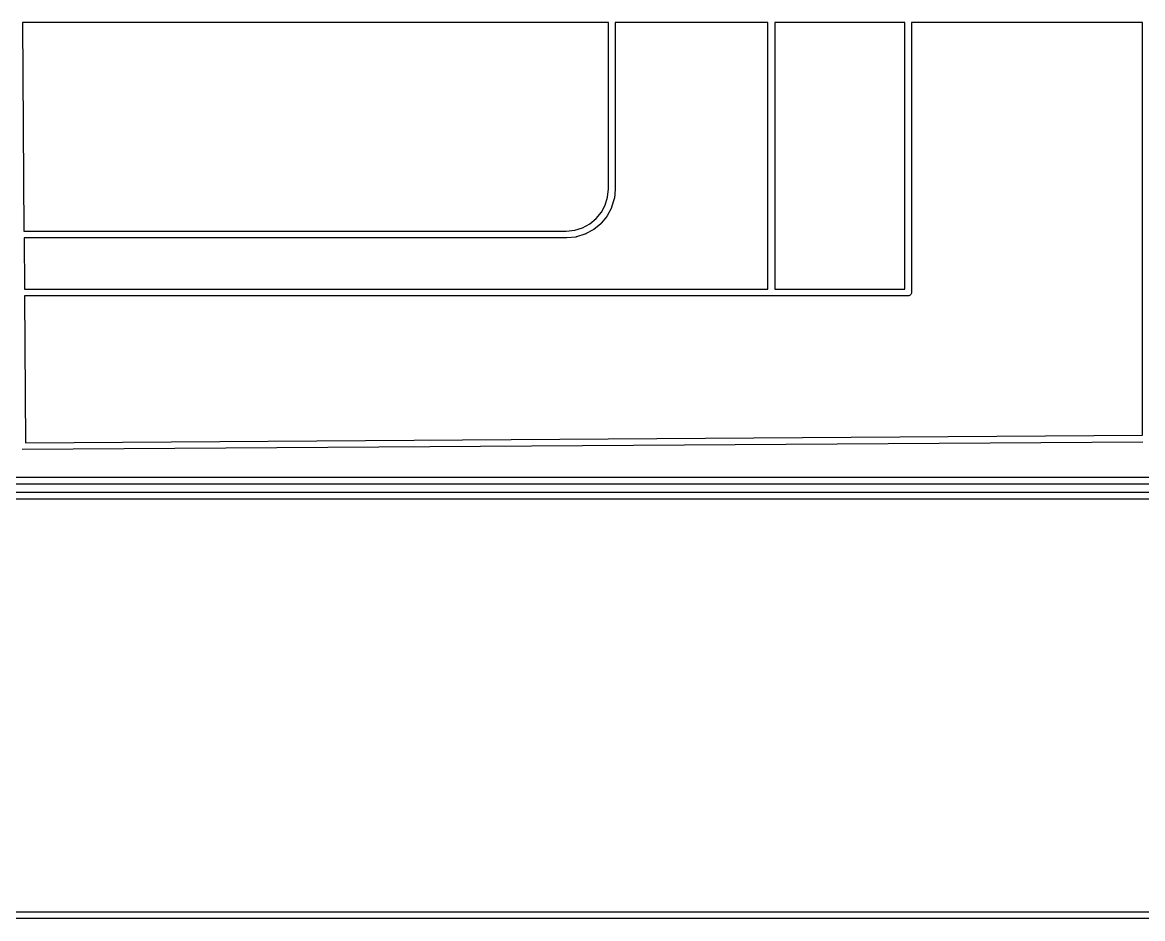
# Model space of a CAD drawing. Extents: x 59 to 2996, y -153 to 1402.
# Drawn here: x 771.39 to 795.96, y 436.7 to 456.36 of the extents above; entities that cross this region are included whole.
import ezdxf

# ---------------------------------------------------------------- set-up
doc = ezdxf.new("R2010")
doc.units = 0
doc.layers.add('BLACK', color=7, linetype='CONTINUOUS')

msp = doc.modelspace()

# ---------------------------------------------------------------- linework, layer by layer
at = {"layer": 'BLACK', "linetype": 'Continuous'}
for p, q in [((783.286, 456.355), (771.39, 456.355)), ((771.39, 456.355), (771.42, 451.777)), ((784.239, 456.355), (783.286, 456.355)), ((784.239, 452.706), (784.239, 456.355)), ((787.739, 456.355), (784.389, 456.355)), ((784.389, 456.355), (784.389, 452.699)), ((787.739, 450.507), (787.739, 456.355)), ((790.739, 456.355), (787.889, 456.355)), ((787.889, 456.355), (787.889, 450.507)), ((790.739, 450.507), (790.739, 456.355)), ((795.954, 456.355), (790.889, 456.355)), ((790.889, 456.355), (790.889, 450.436)), ((795.954, 447.301), (795.954, 456.355)), ((784.221, 452.523), (784.239, 452.706)), ((784.389, 452.695), (784.37, 452.501)), ((784.389, 452.699), (784.389, 452.695)), ((784.169, 452.35), (784.221, 452.523)), ((784.367, 452.486), (784.311, 452.3)), ((784.368, 452.493), (784.367, 452.486)), ((784.37, 452.5), (784.368, 452.493)), ((784.37, 452.501), (784.37, 452.5)), ((783.97, 452.051), (784.085, 452.191)), ((784.085, 452.191), (784.169, 452.35)), ((784.305, 452.286), (784.214, 452.114)), ((784.308, 452.292), (784.305, 452.286)), ((784.31, 452.299), (784.308, 452.292)), ((784.311, 452.3), (784.31, 452.299)), ((784.311, 452.3), (784.311, 452.3)), ((784.311, 452.3), (784.311, 452.3)), ((783.673, 451.85), (783.831, 451.936)), ((783.831, 451.936), (783.97, 452.051)), ((784.072, 451.94), (783.921, 451.816)), ((784.077, 451.945), (784.072, 451.94)), ((784.081, 451.95), (784.077, 451.945)), ((784.082, 451.95), (784.081, 451.95)), ((784.205, 452.102), (784.082, 451.95)), ((784.082, 451.95), (784.082, 451.95)), ((784.082, 451.95), (784.082, 451.95)), ((784.209, 452.107), (784.205, 452.102)), ((784.213, 452.113), (784.209, 452.107)), ((784.214, 452.114), (784.213, 452.113)), ((784.214, 452.114), (784.214, 452.114)), ((784.214, 452.114), (784.214, 452.114)), ((771.42, 451.777), (783.314, 451.777)), ((783.314, 451.777), (783.314, 451.777)), ((783.314, 451.777), (783.317, 451.777)), ((783.317, 451.777), (783.5, 451.797)), ((783.523, 451.648), (783.329, 451.628)), ((783.5, 451.797), (783.673, 451.85)), ((783.53, 451.65), (783.523, 451.648)), ((783.537, 451.651), (783.53, 451.65)), ((783.538, 451.651), (783.537, 451.651)), ((783.724, 451.709), (783.538, 451.651)), ((783.538, 451.651), (783.538, 451.651)), ((783.73, 451.712), (783.724, 451.709)), ((783.737, 451.714), (783.73, 451.712)), ((783.738, 451.715), (783.737, 451.714)), ((783.909, 451.807), (783.738, 451.715)), ((783.738, 451.715), (783.738, 451.715)), ((783.738, 451.715), (783.738, 451.715)), ((783.915, 451.811), (783.909, 451.807)), ((783.921, 451.815), (783.915, 451.811)), ((783.921, 451.816), (783.921, 451.816)), ((783.921, 451.816), (783.921, 451.816)), ((783.921, 451.816), (783.921, 451.815)), ((783.315, 451.627), (771.421, 451.627)), ((771.421, 451.627), (771.429, 450.507)), ((783.318, 451.627), (783.315, 451.627)), ((783.322, 451.627), (783.318, 451.627)), ((783.318, 451.627), (783.318, 451.627)), ((783.325, 451.628), (783.322, 451.627)), ((783.328, 451.628), (783.325, 451.628)), ((783.329, 451.628), (783.328, 451.628)), ((771.429, 450.507), (787.739, 450.507)), ((787.889, 450.507), (790.739, 450.507)), ((790.888, 450.418), (790.884, 450.404)), ((790.89, 450.432), (790.888, 450.418)), ((790.889, 450.436), (790.89, 450.432)), ((787.811, 450.357), (771.43, 450.357)), ((771.43, 450.357), (771.451, 447.138)), ((787.814, 450.357), (787.811, 450.357)), ((787.811, 450.357), (787.811, 450.357)), ((787.811, 450.357), (787.811, 450.357)), ((787.818, 450.357), (787.814, 450.357)), ((790.066, 450.357), (787.818, 450.357)), ((790.811, 450.357), (790.066, 450.357)), ((790.814, 450.357), (790.811, 450.357)), ((790.818, 450.357), (790.814, 450.357)), ((790.829, 450.358), (790.818, 450.357)), ((790.818, 450.357), (790.818, 450.357)), ((790.843, 450.363), (790.829, 450.358)), ((790.856, 450.37), (790.843, 450.363)), ((790.868, 450.379), (790.856, 450.37)), ((790.877, 450.391), (790.868, 450.379)), ((790.884, 450.404), (790.877, 450.391)), ((771.451, 447.138), (795.954, 447.301)), ((795.961, 447.151), (771.381, 446.987)), ((754.137, 446.38), (796.205, 446.38)), ((796.319, 446.23), (754.142, 446.23)), ((754.459, 446.052), (796.489, 446.052)), ((796.682, 445.902), (754.463, 445.902)), ((756.681, 436.85), (833.302, 436.85)), ((833.306, 436.7), (756.687, 436.7))]:
    msp.add_line(p, q, dxfattribs=at)

doc.saveas('drawing.dxf')
